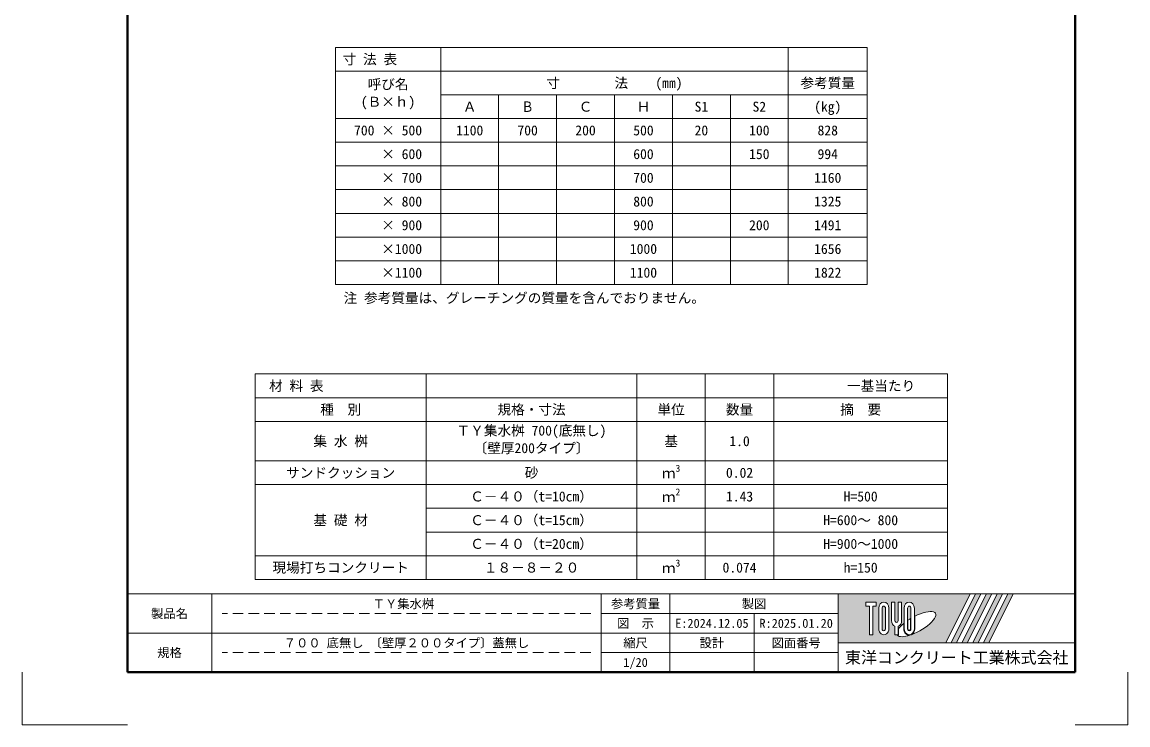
# Model space of a CAD drawing. Units: millimetres at full size; details may follow other scales. Extents: x 77366 to 106166, y -28085 to 6898.
# Drawn here: x 101966 to 106166, y -14205 to -11537 of the extents above; entities that cross this region are included whole.
import ezdxf
from ezdxf.enums import TextEntityAlignment as Align

# ---------------------------------------------------------------- set-up
doc = ezdxf.new("R2010")
doc.units = ezdxf.units.MM
doc.header["$LTSCALE"] = 50
doc.linetypes.add('USER2', pattern=[1.2, 0.8, -0.4])
for name, color, linetype, lineweight in [('Defpoints_2', 8, 'Continuous', 0), ('図枠', 7, 'Continuous', 5), ('寸法・材料表', 7, 'Continuous', 13), ('補助線', 8, 'Continuous', 13)]:
    doc.layers.add(name, color=color, linetype=linetype, lineweight=lineweight)
doc.styles.add('ＭＳ ゴシック', font='')
doc.styles.add('ＭＳ Ｐゴシック', font='')
doc.styles.get('ＭＳ ゴシック').set_extended_font_data('MS Gothic')
doc.styles.get('ＭＳ Ｐゴシック').set_extended_font_data('MS PGothic')

msp = doc.modelspace()

# ---------------------------------------------------------------- hatches: boundary and pattern name
at = {"layer": '図枠'}
h = msp.add_hatch(color=256, dxfattribs=at)
h.paths.add_polyline_path([(105065.8, -13708.36), (105065.8, -13893.98), (105474.17, -13893.98), (105566.98, -13708.36)])
edge = h.paths.add_edge_path(flags=16)
edge.add_ellipse((105362.3, -13822.62), major_axis=(72.73, 40.71), ratio=0.3471473, start_angle=-144.31122, end_angle=72.1899, ccw=False)
edge.add_ellipse((105335.37, -13840.2), major_axis=(0, 24.75), ratio=0.8463542, start_angle=-160.70346, end_angle=-90)
edge.add_line((105356.32, -13840.2), (105356.32, -13793.02))
edge = h.paths.add_edge_path(flags=16)
edge.add_ellipse((105335.37, -13762.14), major_axis=(0, 22.85), ratio=0.8463541, start_angle=-90, end_angle=90, ccw=False)
edge.add_line((105354.7, -13762.14), (105354.7, -13840.2))
edge.add_ellipse((105335.37, -13840.2), major_axis=(0, 22.85), ratio=0.8463541, start_angle=90, end_angle=-90, ccw=False)
edge.add_line((105316.03, -13840.2), (105316.03, -13762.14))
edge = h.paths.add_edge_path(flags=16)
edge.add_line((105341.81, -13762.14), (105341.81, -13840.2))
edge.add_ellipse((105335.37, -13840.2), major_axis=(0, 7.62), ratio=0.8463541, start_angle=90, end_angle=-90, ccw=False)
edge.add_line((105328.92, -13840.2), (105328.92, -13762.14))
edge.add_ellipse((105335.37, -13762.14), major_axis=(0, 7.62), ratio=0.8463541, start_angle=-90, end_angle=90, ccw=False)
edge = h.paths.add_edge_path(flags=16)
edge.add_line((105340.2, -13802.04), (105340.2, -13840.2))
edge.add_ellipse((105335.37, -13840.2), major_axis=(0, 5.71), ratio=0.8463542, start_angle=90, end_angle=-90, ccw=False)
edge.add_line((105330.53, -13840.2), (105330.53, -13808.28))
edge.add_ellipse((105362.3, -13822.62), major_axis=(72.73, 40.71), ratio=0.3471473, start_angle=107.79174, end_angle=126.47132, ccw=False)
edge = h.paths.add_edge_path(flags=16)
edge.add_line((105306.36, -13739.29), (105306.36, -13809.26))
edge.add_ellipse((105287.03, -13809.26), major_axis=(0, 22.85), ratio=0.8463541, start_angle=-163.34117, end_angle=-90, ccw=False)
edge.add_line((105293.47, -13830.8), (105293.47, -13863.04))
edge.add_line((105293.47, -13863.04), (105280.58, -13863.04))
edge.add_line((105280.58, -13863.04), (105280.58, -13830.8))
edge.add_ellipse((105287.03, -13809.26), major_axis=(0, 22.85), ratio=0.8463541, start_angle=90, end_angle=163.34117, ccw=False)
edge.add_line((105267.69, -13809.26), (105267.69, -13739.29))
edge.add_line((105267.69, -13739.29), (105280.58, -13739.29))
edge.add_line((105280.58, -13739.29), (105280.58, -13809.26))
edge.add_ellipse((105287.03, -13809.26), major_axis=(0, 7.62), ratio=0.8463541, start_angle=90, end_angle=-90)
edge.add_line((105293.47, -13809.26), (105293.47, -13739.29))
edge.add_line((105293.47, -13739.29), (105306.36, -13739.29))
edge = h.paths.add_edge_path(flags=16)
edge.add_line((105314.42, -13820.49), (105314.42, -13840.2))
edge.add_ellipse((105335.37, -13840.2), major_axis=(0, 24.75), ratio=0.8463542, start_angle=90, end_angle=-171.54427)
edge.add_ellipse((105362.3, -13822.62), major_axis=(72.73, 40.71), ratio=0.3471473, start_angle=-178.64954, end_angle=-148.29244, ccw=False)
edge.add_line((105290.7, -13864.95), (105295.09, -13864.95))
edge.add_line((105295.09, -13864.95), (105295.09, -13840.81))
edge.add_ellipse((105362.3, -13822.62), major_axis=(72.73, 40.71), ratio=0.3471473, start_angle=148.21912, end_angle=165.90812, ccw=False)
edge = h.paths.add_edge_path(flags=16)
edge.add_ellipse((105238.69, -13762.14), major_axis=(0, 22.85), ratio=0.8463541, start_angle=-90, end_angle=90, ccw=False)
edge.add_line((105258.02, -13762.14), (105258.02, -13840.2))
edge.add_ellipse((105238.69, -13840.2), major_axis=(0, 22.85), ratio=0.8463541, start_angle=90, end_angle=-90, ccw=False)
edge.add_line((105219.35, -13840.2), (105219.35, -13762.14))
edge = h.paths.add_edge_path(flags=16)
edge.add_line((105245.13, -13762.14), (105245.13, -13840.2))
edge.add_ellipse((105238.69, -13840.2), major_axis=(0, 7.62), ratio=0.8463541, start_angle=90, end_angle=-90, ccw=False)
edge.add_line((105232.24, -13840.2), (105232.24, -13762.14))
edge.add_ellipse((105238.69, -13762.14), major_axis=(0, 7.62), ratio=0.8463541, start_angle=-90, end_angle=90, ccw=False)
h.paths.add_polyline_path([(105209.68, -13739.29), (105209.68, -13754.52), (105196.79, -13754.52), (105196.79, -13863.04), (105183.9, -13863.04), (105183.9, -13754.52), (105171.01, -13754.52), (105171.01, -13739.29)], flags=16)
for points in [[(105494.59, -13893.98), (105515.01, -13893.98), (105607.82, -13708.36), (105587.4, -13708.36)], [(105648.66, -13708.36), (105628.24, -13708.36), (105535.43, -13893.98), (105555.85, -13893.98)], [(105689.5, -13708.36), (105669.08, -13708.36), (105576.27, -13893.98), (105596.68, -13893.98)], [(105730.33, -13708.36), (105709.92, -13708.36), (105617.1, -13893.98), (105637.52, -13893.98)]]:
    msp.add_hatch(color=256, dxfattribs=at).paths.add_polyline_path(points)

# ---------------------------------------------------------------- linework, layer by layer
at = {"layer": 'Defpoints_2'}
for p, q in [((103155.8, -11633.02), (105175.8, -11633.02)), ((103155.8, -11633.02), (103155.8, -11723.02)), ((103555.8, -11633.02), (103555.8, -11723.02)), ((104875.8, -11633.02), (104875.8, -11723.02)), ((105175.8, -11633.02), (105175.8, -11723.02)), ((104875.8, -11813.02), (105175.8, -11813.02)), ((103555.8, -11993.02), (104215.8, -11993.02)), ((104435.8, -11993.02), (104655.8, -11993.02)), ((103555.8, -12083.02), (104215.8, -12083.02)), ((104435.8, -12083.02), (104875.8, -12083.02)), ((103555.8, -12173.02), (104215.8, -12173.02)), ((104435.8, -12173.02), (104875.8, -12173.02)), ((103555.8, -12263.02), (104215.8, -12263.02)), ((104435.8, -12263.02), (104655.8, -12263.02)), ((103555.8, -12353.02), (104215.8, -12353.02)), ((104435.8, -12353.02), (104875.8, -12353.02)), ((103555.8, -12443.02), (104215.8, -12443.02)), ((104435.8, -12443.02), (104875.8, -12443.02)), ((102850.8, -12873.02), (105480.8, -12873.02)), ((102850.8, -12873.02), (102850.8, -12963.02)), ((103500.8, -12873.02), (103500.8, -12963.02)), ((104300.8, -12873.02), (104300.8, -12963.02)), ((104560.8, -12873.02), (104560.8, -12963.02)), ((104820.8, -12873.02), (104820.8, -12963.02)), ((105480.8, -12873.02), (105480.8, -12963.02)), ((104300.8, -13383.02), (104820.8, -13383.02)), ((104300.8, -13473.02), (104820.8, -13473.02))]:
    msp.add_line(p, q, dxfattribs=at)
at = {"layer": 'Defpoints_2', "color": 7, "lineweight": 13}
for p, q in [((101965.8, -14005.36), (101965.8, -14205.36)), ((106165.8, -14005.36), (106165.8, -14205.36)), ((102365.8, -14205.36), (101965.8, -14205.36)), ((105965.8, -14205.36), (106165.8, -14205.36))]:
    msp.add_line(p, q, dxfattribs=at)
at = {"layer": '図枠', "lineweight": 40}
for p, q in [((102365.8, -8465.36), (102365.8, -14005.36)), ((105965.8, -8465.36), (105965.8, -14005.36)), ((102365.8, -14005.36), (105965.8, -14005.36))]:
    msp.add_line(p, q, dxfattribs=at)
at = {"layer": '図枠', "lineweight": 13}
for p, q in [((105965.8, -13708.36), (102365.8, -13708.36)), ((102685.8, -14005.36), (102685.8, -13708.36)), ((104165.8, -14005.36), (104165.8, -13708.36)), ((104425.8, -14005.36), (104425.8, -13708.36)), ((105065.8, -14005.36), (105065.8, -13708.36)), ((105065.8, -13782.61), (104165.8, -13782.61)), ((104745.8, -14005.36), (104745.8, -13782.61)), ((105065.8, -13856.86), (102365.8, -13856.86)), ((105065.8, -13931.11), (104165.8, -13931.11))]:
    msp.add_line(p, q, dxfattribs=at)
at = {"layer": '図枠'}
for p, q in [((105065.8, -13708.36), (105566.98, -13708.36)), ((105065.8, -13708.36), (105566.98, -13708.36)), ((105566.98, -13708.36), (105474.17, -13893.98)), ((105587.4, -13708.36), (105494.59, -13893.98)), ((105607.82, -13708.36), (105515.01, -13893.98)), ((105628.24, -13708.36), (105535.43, -13893.98)), ((105648.66, -13708.36), (105555.85, -13893.98)), ((105669.08, -13708.36), (105576.27, -13893.98)), ((105587.4, -13708.36), (105607.82, -13708.36)), ((105587.4, -13708.36), (105607.82, -13708.36)), ((105689.5, -13708.36), (105596.68, -13893.98)), ((105709.92, -13708.36), (105617.1, -13893.98)), ((105628.24, -13708.36), (105648.66, -13708.36)), ((105628.24, -13708.36), (105648.66, -13708.36)), ((105730.33, -13708.36), (105637.52, -13893.98)), ((105669.08, -13708.36), (105689.5, -13708.36)), ((105669.08, -13708.36), (105689.5, -13708.36)), ((105709.92, -13708.36), (105730.33, -13708.36)), ((105709.92, -13708.36), (105730.33, -13708.36)), ((105171.01, -13739.29), (105171.01, -13754.52)), ((105171.01, -13739.29), (105209.68, -13739.29)), ((105183.9, -13754.52), (105171.01, -13754.52)), ((105183.9, -13754.52), (105183.9, -13863.04)), ((105196.79, -13754.52), (105196.79, -13863.04)), ((105209.68, -13754.52), (105196.79, -13754.52)), ((105209.68, -13739.29), (105209.68, -13754.52)), ((105219.35, -13762.14), (105219.35, -13840.2)), ((105232.24, -13840.2), (105232.24, -13762.14)), ((105245.13, -13762.14), (105245.13, -13840.2)), ((105258.02, -13840.2), (105258.02, -13762.14)), ((105267.69, -13739.29), (105280.58, -13739.29)), ((105267.69, -13809.26), (105267.69, -13739.29)), ((105280.58, -13739.29), (105280.58, -13809.26)), ((105293.47, -13739.29), (105306.36, -13739.29)), ((105293.47, -13809.26), (105293.47, -13739.29)), ((105306.36, -13739.29), (105306.36, -13809.26)), ((105316.03, -13762.14), (105316.03, -13840.2)), ((105328.92, -13840.2), (105328.92, -13762.14)), ((105341.81, -13762.14), (105341.81, -13840.2)), ((105354.7, -13840.2), (105354.7, -13762.14)), ((105330.53, -13840.2), (105330.53, -13808.28)), ((105340.2, -13802.04), (105340.2, -13840.2)), ((105356.32, -13840.2), (105356.32, -13793.02)), ((105280.58, -13830.8), (105280.58, -13863.04)), ((105293.47, -13830.8), (105293.47, -13863.04)), ((105295.09, -13840.81), (105295.09, -13864.95)), ((105314.42, -13820.49), (105314.42, -13840.2)), ((105065.8, -13893.98), (105474.17, -13893.98)), ((105196.79, -13863.04), (105183.9, -13863.04)), ((105293.47, -13863.04), (105280.58, -13863.04)), ((105290.7, -13864.95), (105295.09, -13864.95)), ((105494.59, -13893.98), (105515.01, -13893.98)), ((105535.43, -13893.98), (105555.85, -13893.98)), ((105576.27, -13893.98), (105596.68, -13893.98)), ((105617.1, -13893.98), (105637.52, -13893.98))]:
    msp.add_line(p, q, dxfattribs=at)
at = {"layer": '図枠', "linetype": 'USER2', "lineweight": 9}
for p, q in [((104125.8, -13782.61), (102725.8, -13782.61)), ((104125.8, -13931.11), (102725.8, -13931.11))]:
    msp.add_line(p, q, dxfattribs=at)
at = {"layer": '図枠'}
for centre, major_axis, ratio, start_param, end_param in [((105238.69, -13762.14), (0, 22.85), 0.846354, 4.712389, 7.8539816), ((105238.69, -13762.14), (0, 7.62), 0.846354, 4.712389, 7.8539816), ((105335.37, -13762.14), (0, 22.85), 0.846354, 4.712389, 7.8539816), ((105335.37, -13762.14), (0, 7.62), 0.846354, 4.712389, 7.8539816), ((105362.3, -13822.62), (72.73, 40.71), 0.347147, 4.2621853, 7.7429163), ((105287.03, -13809.26), (0, 22.85), 0.846354, 1.5707963, 2.8017557), ((105287.03, -13809.26), (0, 7.62), 0.846354, 1.5707963, 4.712389), ((105287.03, -13809.26), (0, 22.85), 0.846354, 3.4814296, 4.712389), ((105362.3, -13822.62), (72.73, 40.71), 0.347147, 1.6817405, 1.8219833), ((105238.69, -13840.2), (0, 22.85), 0.846354, 1.5707963, 4.712389), ((105238.69, -13840.2), (0, 7.62), 0.846354, 1.5707963, 4.712389), ((105362.3, -13822.62), (72.73, 40.71), 0.347147, 2.0815197, 2.5155126), ((105335.37, -13840.2), (0, 24.75), 0.846354, 1.5707963, 3.3154679), ((105335.37, -13840.2), (0, 22.85), 0.846354, 1.5707963, 4.712389), ((105335.37, -13840.2), (0, 7.62), 0.846354, 1.5707963, 4.712389), ((105335.37, -13840.2), (0, 5.71), 0.846354, 1.5707963, 4.712389), ((105335.37, -13840.2), (0, 24.75), 0.846354, 3.5338438, 4.712389), ((105362.3, -13822.62), (72.73, 40.71), 0.347147, 3.2093975, 4.2004451)]:
    msp.add_ellipse(centre, major_axis=major_axis, ratio=ratio, start_param=start_param, end_param=end_param, dxfattribs=at)
at = {"layer": '寸法・材料表'}
for p, q in [((103155.8, -11723.02), (105175.8, -11723.02)), ((103155.8, -11723.02), (103155.8, -12533.02)), ((103555.8, -11723.02), (103555.8, -12533.02)), ((104875.8, -11723.02), (104875.8, -12533.02)), ((105175.8, -11723.02), (105175.8, -12533.02)), ((103555.8, -11813.02), (104875.8, -11813.02)), ((103775.8, -11813.02), (103775.8, -12533.02)), ((103995.8, -11813.02), (103995.8, -12533.02)), ((104215.8, -11813.02), (104215.8, -12533.02)), ((104435.8, -11813.02), (104435.8, -12533.02)), ((104655.8, -11813.02), (104655.8, -12533.02)), ((103155.8, -11903.02), (105175.8, -11903.02)), ((103155.8, -11993.02), (103555.8, -11993.02)), ((104215.8, -11993.02), (104435.8, -11993.02)), ((104655.8, -11993.02), (105175.8, -11993.02)), ((103155.8, -12083.02), (103555.8, -12083.02)), ((104215.8, -12083.02), (104435.8, -12083.02)), ((104875.8, -12083.02), (105175.8, -12083.02)), ((103155.8, -12173.02), (103555.8, -12173.02)), ((104215.8, -12173.02), (104435.8, -12173.02)), ((104875.8, -12173.02), (105175.8, -12173.02)), ((103155.8, -12263.02), (103555.8, -12263.02)), ((104215.8, -12263.02), (104435.8, -12263.02)), ((104655.8, -12263.02), (105175.8, -12263.02)), ((103155.8, -12353.02), (103555.8, -12353.02)), ((104215.8, -12353.02), (104435.8, -12353.02)), ((104875.8, -12353.02), (105175.8, -12353.02)), ((103155.8, -12443.02), (103555.8, -12443.02)), ((104215.8, -12443.02), (104435.8, -12443.02)), ((104875.8, -12443.02), (105175.8, -12443.02)), ((103155.8, -12533.02), (105175.8, -12533.02)), ((102850.8, -12963.02), (105480.8, -12963.02)), ((102850.8, -12963.02), (102850.8, -13653.02)), ((103500.8, -12963.02), (103500.8, -13653.02)), ((104300.8, -12963.02), (104300.8, -13653.02)), ((104560.8, -12963.02), (104560.8, -13653.02)), ((104820.8, -12963.02), (104820.8, -13653.02)), ((105480.8, -12963.02), (105480.8, -13653.02)), ((102850.8, -13053.02), (105480.8, -13053.02)), ((102850.8, -13203.02), (105480.8, -13203.02)), ((102850.8, -13293.02), (105480.8, -13293.02)), ((103500.8, -13383.02), (104300.8, -13383.02)), ((104820.8, -13383.02), (105480.8, -13383.02)), ((103500.8, -13473.02), (104300.8, -13473.02)), ((104820.8, -13473.02), (105480.8, -13473.02)), ((102850.8, -13563.02), (105480.8, -13563.02)), ((102850.8, -13653.02), (105480.8, -13653.02))]:
    msp.add_line(p, q, dxfattribs=at)
at = {"layer": '補助線'}
msp.add_line((105065.8, -13893.98), (105965.8, -13893.98), dxfattribs=at)

# ---------------------------------------------------------------- texts
at = {"layer": '図枠', "style": 'ＭＳ ゴシック'}
msp.add_text('注 参考質量は、グレーチングの質量を含んでおりません。 ', height=37.98, dxfattribs=at).set_placement((103186.87, -12614.6), align=Align.BOTTOM_LEFT)
for s, height, p in [('ＴＹ集水桝 ', 34.18, (103425.8, -13745.48)), ('参考質量', 34.18, (104295.8, -13745.48)), ('製図', 34.18, (104745.8, -13745.48)), ('製品名', 34.18, (102525.8, -13782.61)), ('図\u3000示', 34.18, (104295.8, -13819.73)), ('E:2024.12.05', 34.18, (104585.8, -13819.73)), ('R:2025.01.20', 34.18, (104905.8, -13819.73)), ('７００ 底無し 〔壁厚２００タイプ〕蓋無し', 34.18, (103425.8, -13893.98)), ('縮尺', 34.18, (104295.8, -13893.98)), ('設計', 34.18, (104585.8, -13893.98)), ('図面番号', 34.18, (104905.8, -13893.98)), ('規格', 34.18, (102525.8, -13931.11)), ('東洋コンクリート工業株式会社', 44.43, (105515.8, -13949.67)), ('1/20', 34.18, (104295.8, -13968.23))]:
    msp.add_text(s, height=height, dxfattribs=at).set_placement(p, align=Align.MIDDLE_CENTER)
at = {"layer": '寸法・材料表', "style": 'ＭＳ ゴシック'}
for s, p in [(' 寸 法 表', (103157.3, -11678.02)), ('\u3000材 料 表', (102852, -12918.02))]:
    msp.add_text(s, height=37.98, dxfattribs=at).set_placement(p, align=Align.MIDDLE_LEFT)
for s, p in [('呼び名', (103278.1, -11753.79)), ('(Ｂ×ｈ)', (103252.2, -11820.46)), ('ＴＹ集水桝 700(底無し)', (103615.9, -13068.79)), ('〔壁厚200タイプ〕', (103680.65, -13135.46))]:
    msp.add_text(s, height=37.98, dxfattribs=at).set_placement(p, align=Align.TOP_LEFT)
for s, p in [('寸        法    (㎜)', (104215.8, -11768.02)), ('参考質量', (105025.8, -11768.02)), ('Ａ', (103665.8, -11858.02)), ('Ｃ', (104105.8, -11858.02)), ('Ｈ', (104325.8, -11858.02)), ('S1', (104545.8, -11858.02)), ('S2', (104765.8, -11858.02)), ('(㎏)', (105025.8, -11858.02)), ('700 × 500', (103355.8, -11948.02)), ('1100', (103665.8, -11948.02)), ('700', (103885.8, -11948.02)), ('200', (104105.8, -11948.02)), ('500', (104325.8, -11948.02)), ('20', (104545.8, -11948.02)), ('100', (104765.8, -11948.02)), ('828', (105025.8, -11948.02)), ('    × 600', (103355.8, -12038.02)), ('600', (104325.8, -12038.02)), ('150', (104765.8, -12038.02)), ('994', (105025.8, -12038.02)), ('    × 700', (103355.8, -12128.02)), ('700', (104325.8, -12128.02)), ('1160', (105025.8, -12128.02)), ('    × 800', (103355.8, -12218.02)), ('800', (104325.8, -12218.02)), ('1325', (105025.8, -12218.02)), ('    × 900', (103355.8, -12308.02)), ('900', (104325.8, -12308.02)), ('200', (104765.8, -12308.02)), ('1491', (105025.8, -12308.02)), ('    ×1000', (103355.8, -12398.02)), ('1000', (104325.8, -12398.02)), ('1656', (105025.8, -12398.02)), ('    ×1100', (103355.8, -12488.02)), ('1100', (104325.8, -12488.02)), ('1822', (105025.8, -12488.02)), ('\u3000\u3000\u3000一基当たり', (105150.8, -12918.02)), ('種\u3000別', (103175.8, -13008.02)), ('規格・寸法', (103900.8, -13008.02)), ('単位', (104430.8, -13008.02)), ('数量', (104690.8, -13008.02)), ('摘\u3000要', (105150.8, -13008.02)), ('集 水 桝', (103175.8, -13128.02)), ('基', (104430.8, -13128.02)), ('1.0', (104690.8, -13128.02)), ('サンドクッション', (103175.8, -13248.02)), ('砂', (103900.8, -13248.02)), ('0.02', (104690.8, -13248.02)), ('Ｃ－４０（t=10cm）', (103900.8, -13338.02)), ('1.43', (104690.8, -13338.02)), ('H=500', (105150.8, -13338.02)), ('基 礎 材', (103175.8, -13428.02)), ('Ｃ－４０（t=15cm）', (103900.8, -13428.02)), ('H=600～ 800', (105150.8, -13428.02)), ('Ｃ－４０（t=20cm）', (103900.8, -13518.02)), ('H=900～1000', (105150.8, -13518.02)), ('現場打ちコンクリート', (103175.8, -13608.02)), ('１８－８－２０', (103900.8, -13608.02)), ('0.074', (104690.8, -13608.02)), ('h=150', (105150.8, -13608.02))]:
    msp.add_text(s, height=37.98, dxfattribs=at).set_placement(p, align=Align.MIDDLE_CENTER)
at = {"layer": '寸法・材料表', "style": 'ＭＳ Ｐゴシック', "width": 0.85}
msp.add_text('Ｂ', height=39.59, dxfattribs=at).set_placement((103885.8, -11858.02), align=Align.MIDDLE_CENTER)
at = {"layer": '寸法・材料表', "style": 'ＭＳ ゴシック'}
for s, height, p in [('3', 26.58, (104447.63, -13252.15)), ('ｍ', 37.98, (104395.83, -13280.15)), ('2', 26.58, (104447.63, -13342.15)), ('ｍ', 37.98, (104395.83, -13370.15)), ('ｍ', 37.98, (104395.83, -13640.15)), ('3', 26.58, (104447.63, -13612.15))]:
    msp.add_text(s, height=height, dxfattribs=at).set_placement(p, align=Align.BOTTOM_LEFT)

doc.saveas('drawing.dxf')
